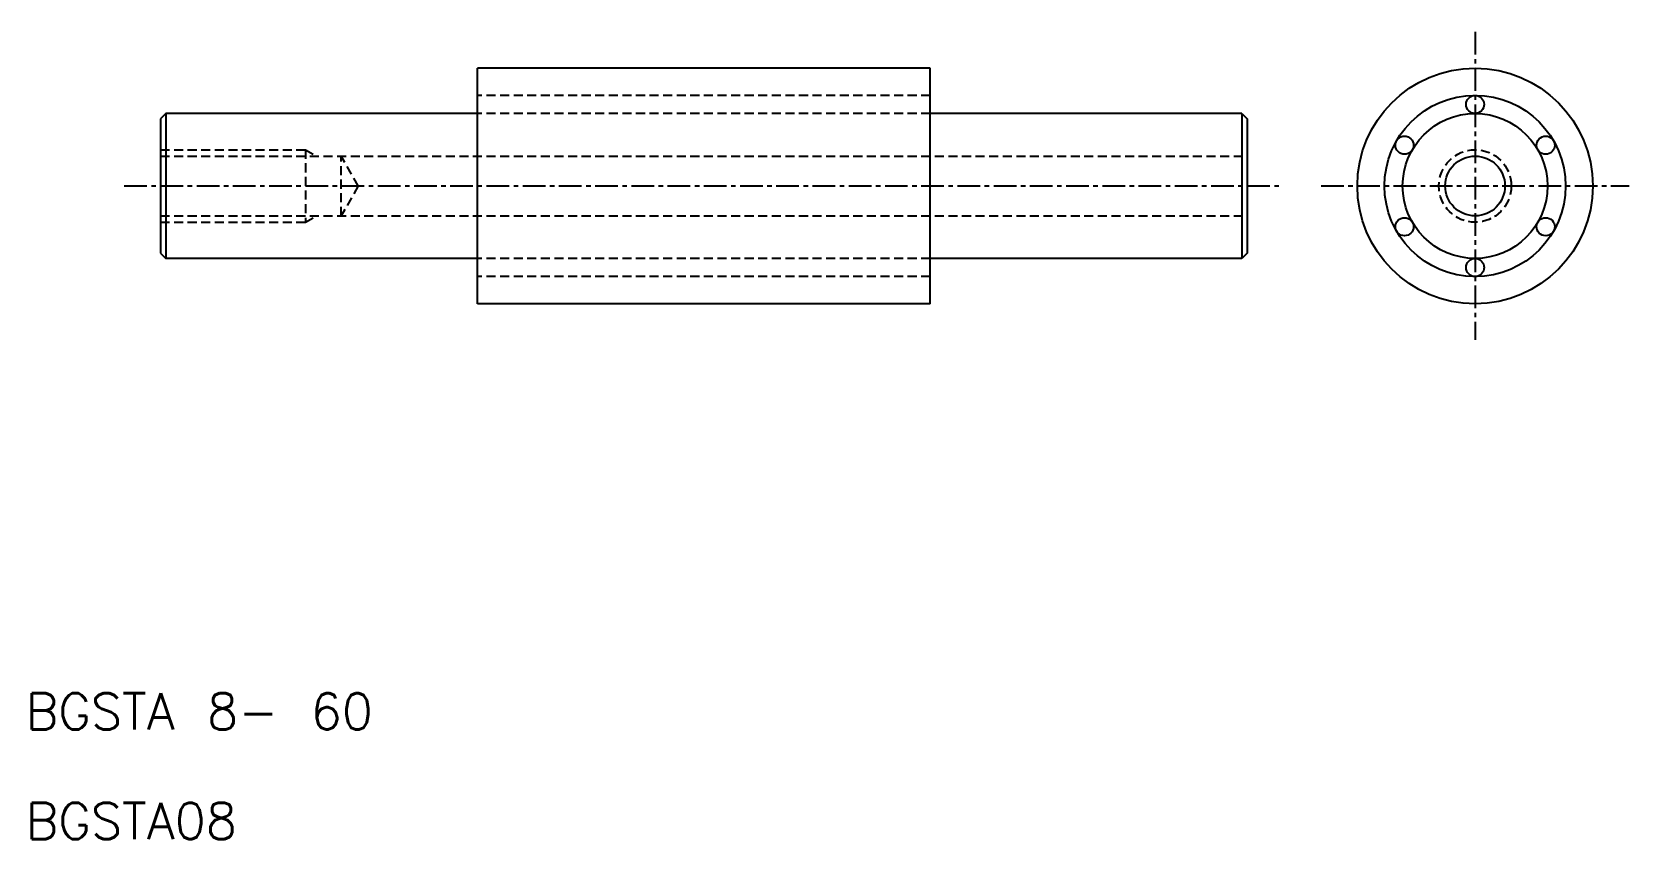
# Model space of a CAD drawing. Extents: x 421.7 to 509.9, y 552.1 to 596.7.
import ezdxf

# ---------------------------------------------------------------- set-up
doc = ezdxf.new("R2010")
doc.units = 0
doc.linetypes.add('CENTER', pattern=[2, 1.25, -0.25, 0.25, -0.25])
doc.linetypes.add('DASHED', pattern=[0.75, 0.5, -0.25])
doc.layers.get('0').update_dxf_attribs({"linetype": 'CONTINUOUS'})
doc.layers.add('CENTER', color=1, linetype='CENTER')
doc.styles.get("Standard").update_dxf_attribs({"font": 'txt.shx', "bigfont": 'bigfont.shx'})

msp = doc.modelspace()

# ---------------------------------------------------------------- linework, layer by layer
at = {"color": 7, "linetype": 'CONTINUOUS'}
for p, q in [((446.319, 581.661), (446.319, 594.661)), ((471.319, 594.661), (446.319, 594.661)), ((471.319, 581.661), (471.319, 594.661)), ((429.119, 592.161), (428.819, 591.861)), ((428.819, 591.861), (428.819, 584.461)), ((446.319, 592.161), (429.119, 592.161)), ((429.119, 592.161), (429.119, 584.161)), ((488.519, 592.161), (471.319, 592.161)), ((488.519, 592.161), (488.819, 591.861)), ((488.519, 592.161), (488.519, 584.161)), ((488.819, 591.861), (488.819, 584.461)), ((428.819, 584.461), (429.119, 584.161)), ((446.319, 584.161), (429.119, 584.161)), ((488.519, 584.161), (471.319, 584.161)), ((488.819, 584.461), (488.519, 584.161)), ((471.319, 581.661), (446.319, 581.661))]:
    msp.add_line(p, q, dxfattribs=at)
at = {"color": 3, "linetype": 'DASHED'}
for p, q in [((471.319, 593.161), (446.319, 593.161)), ((471.319, 592.161), (446.319, 592.161)), ((428.819, 590.161), (436.819, 590.161)), ((436.819, 590.161), (436.819, 586.161)), ((436.819, 590.161), (437.425, 589.811)), ((428.819, 589.811), (488.819, 589.811)), ((439.742, 588.161), (438.79, 589.811)), ((438.79, 586.511), (438.79, 589.811)), ((439.742, 588.161), (438.79, 586.511)), ((428.819, 586.511), (488.819, 586.511)), ((436.819, 586.161), (437.425, 586.511)), ((428.819, 586.161), (436.819, 586.161)), ((471.319, 584.161), (446.319, 584.161)), ((471.319, 583.161), (446.319, 583.161))]:
    msp.add_line(p, q, dxfattribs=at)
at = {"color": 7, "linetype": 'CONTINUOUS'}
for centre, radius in [((501.396, 588.161), 6.5), ((501.396, 588.161), 5), ((501.396, 592.661), 0.5), ((501.396, 588.161), 4), ((497.499, 590.411), 0.5), ((505.293, 590.411), 0.5), ((501.396, 588.161), 1.65), ((497.499, 585.911), 0.5), ((505.293, 585.911), 0.5), ((501.396, 583.661), 0.5)]:
    msp.add_circle(centre, radius, dxfattribs=at)
at = {"color": 3, "linetype": 'DASHED'}
msp.add_circle((501.396, 588.161), 2, dxfattribs=at)
at = {"layer": 'CENTER', "color": 1, "linetype": 'CENTER'}
for p, q in [((501.396, 596.661), (501.396, 579.661)), ((426.819, 588.161), (490.819, 588.161)), ((492.896, 588.161), (509.896, 588.161))]:
    msp.add_line(p, q, dxfattribs=at)

# ---------------------------------------------------------------- texts
at = {"color": 7, "linetype": 'CONTINUOUS'}
for s, p in [('BGSTA 8- 60', (421.38, 558.161)), ('BGSTA08', (421.38, 552.117))]:
    msp.add_text(s, height=2, dxfattribs=at).set_placement(p)

doc.saveas('drawing.dxf')
